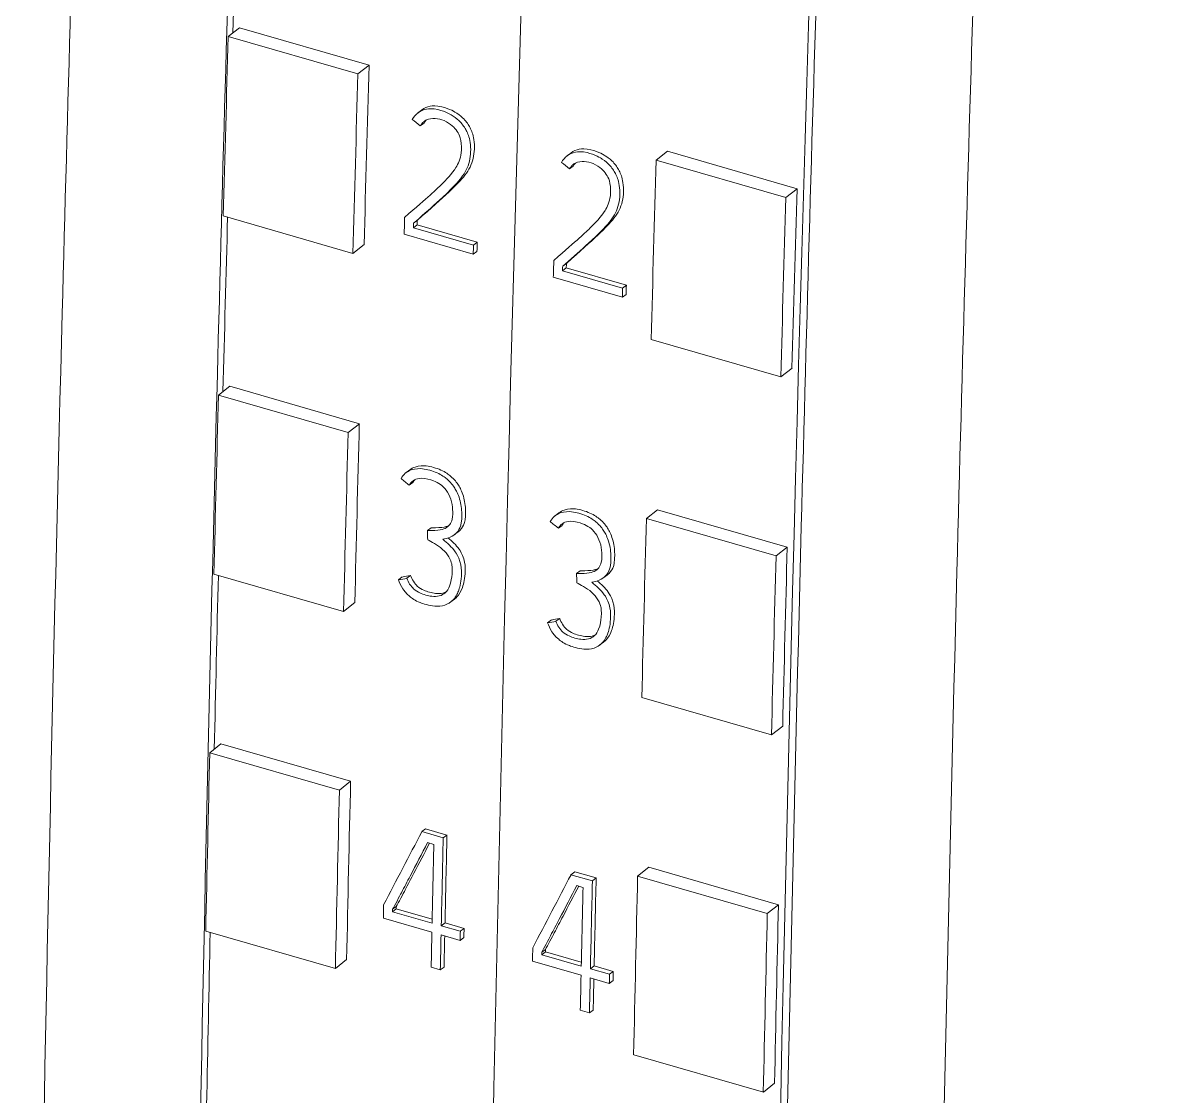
# Model space of a CAD drawing. Header units: inches. Extents: x 9220 to 92460, y -39241 to 4813.
# Drawn here: x 74669.62 to 74680.91, y -33794.01 to -33783.39 of the extents above; entities that cross this region are included whole.
import ezdxf

# ---------------------------------------------------------------- set-up
doc = ezdxf.new("R2010")
doc.units = ezdxf.units.IN
doc.header["$MEASUREMENT"] = 0

# ---------------------------------------------------------------- blocks, each defined once
blk = doc.blocks.new('A$C027ebf9d')
at = {"color": 0, "linetype": 'Continuous', "lineweight": 0}
for p, q in [((18.90935, -17.2115), (18.91525, -17.20691)), ((18.90935, -17.2115), (18.97754, -17.23118)), ((18.91525, -17.20691), (18.98344, -17.2266)), ((18.97754, -17.23118), (18.98344, -17.2266)), ((19.00904, -17.25167), (19.01101, -17.25018)), ((19.01031, -17.25854), (19.01228, -17.25705)), ((19.13438, -17.27646), (19.14028, -17.27187)), ((19.20847, -17.29156), (19.14028, -17.27187)), ((19.08747, -17.2743), (19.08944, -17.27281)), ((19.20257, -17.29614), (19.13438, -17.27646)), ((19.08875, -17.28117), (19.09071, -17.27968)), ((19.20257, -17.29614), (19.20847, -17.29156)), ((18.90669, -17.30591), (18.97489, -17.32559)), ((19.00671, -17.31207), (19.00868, -17.31057)), ((19.0383, -17.32119), (19.00671, -17.31207)), ((19.00677, -17.30974), (19.00874, -17.30825)), ((19.00868, -17.31057), (19.04026, -17.31969)), ((19.00185, -17.31554), (19.03816, -17.32602)), ((19.0383, -17.32119), (19.04026, -17.31969)), ((18.98078, -17.32098), (18.97489, -17.32559)), ((19.03816, -17.32602), (19.04013, -17.32453)), ((19.08521, -17.33237), (19.08717, -17.33088)), ((19.08514, -17.3347), (19.08711, -17.3332)), ((19.11673, -17.34381), (19.08514, -17.3347)), ((19.08711, -17.3332), (19.1187, -17.34232)), ((19.08028, -17.33817), (19.1166, -17.34865)), ((19.11673, -17.34381), (19.1187, -17.34232)), ((19.1166, -17.34865), (19.11856, -17.34716)), ((19.19992, -17.39055), (19.13172, -17.37087)), ((19.20581, -17.38594), (19.19992, -17.39055)), ((18.90418, -17.40015), (18.91008, -17.39551)), ((18.91008, -17.39551), (18.97827, -17.41519)), ((18.90418, -17.40015), (18.97237, -17.41983)), ((18.97237, -17.41983), (18.97827, -17.41519)), ((19.0028, -17.44099), (19.00477, -17.43949)), ((19.00448, -17.44755), (19.00645, -17.44606)), ((19.08124, -17.46362), (19.08321, -17.46212)), ((19.12921, -17.46511), (19.13511, -17.46047)), ((19.2033, -17.48015), (19.13511, -17.46047)), ((19.08292, -17.47018), (19.08489, -17.46869)), ((19.1974, -17.48479), (19.12921, -17.46511)), ((19.01407, -17.47144), (19.01604, -17.46995)), ((19.02835, -17.47352), (19.03032, -17.47202)), ((19.1974, -17.48479), (19.2033, -17.48015)), ((19.09251, -17.49407), (19.09447, -17.49258)), ((18.90181, -17.4943), (18.97001, -17.51399)), ((18.99885, -17.4973), (19.00082, -17.49581)), ((19.00325, -17.49653), (19.00522, -17.49504)), ((19.10679, -17.49615), (19.10875, -17.49465)), ((18.97591, -17.50932), (18.97001, -17.51399)), ((19.02633, -17.50898), (19.0283, -17.50748)), ((19.08169, -17.51916), (19.08365, -17.51767)), ((19.07729, -17.51993), (19.07925, -17.51844)), ((19.10476, -17.5316), (19.10673, -17.53011)), ((19.19504, -17.57895), (19.12684, -17.55926)), ((19.20094, -17.57428), (19.19504, -17.57895)), ((18.89959, -17.5883), (18.90549, -17.5836)), ((18.90549, -17.5836), (18.97368, -17.60329)), ((18.89959, -17.5883), (18.96778, -17.60798)), ((18.96778, -17.60798), (18.97368, -17.60329)), ((19.01114, -17.62982), (19.0131, -17.62833)), ((19.01114, -17.62982), (19.02239, -17.63307)), ((19.02436, -17.63158), (19.0131, -17.62833)), ((19.02239, -17.63307), (19.02436, -17.63158)), ((19.01746, -17.6365), (19.01415, -17.63554)), ((19.12462, -17.65326), (19.13052, -17.64856)), ((19.19871, -17.66825), (19.13052, -17.64856)), ((19.08957, -17.65245), (19.09154, -17.65095)), ((19.08957, -17.65245), (19.10082, -17.6557)), ((19.10279, -17.6542), (19.09154, -17.65095)), ((19.10082, -17.6557), (19.10279, -17.6542)), ((19.19281, -17.67294), (19.12462, -17.65326)), ((19.09589, -17.65913), (19.09258, -17.65817)), ((18.99573, -17.67194), (18.99769, -17.67044)), ((18.99573, -17.67194), (19.01653, -17.67794)), ((18.99575, -17.67068), (18.99772, -17.66919)), ((19.01658, -17.6759), (18.99769, -17.67044)), ((19.19281, -17.67294), (19.19871, -17.66825)), ((19.01643, -17.68276), (18.99089, -17.67539)), ((19.02136, -17.67934), (19.02333, -17.67784)), ((19.02136, -17.67934), (19.03138, -17.68223)), ((19.03335, -17.68074), (19.02333, -17.67784)), ((18.89751, -17.6822), (18.9657, -17.70188)), ((19.03128, -17.68705), (19.02125, -17.68415)), ((19.03128, -17.68705), (19.03324, -17.68556)), ((19.03138, -17.68223), (19.03335, -17.68074)), ((18.9716, -17.69716), (18.9657, -17.70188)), ((19.07416, -17.69457), (19.07613, -17.69307)), ((19.07416, -17.69457), (19.09497, -17.70057)), ((19.07419, -17.69331), (19.07616, -17.69182)), ((19.09501, -17.69852), (19.07613, -17.69307)), ((19.02085, -17.70256), (19.01603, -17.70116)), ((19.02085, -17.70256), (19.02282, -17.70106)), ((19.09486, -17.70539), (19.06933, -17.69802)), ((19.09979, -17.70197), (19.10176, -17.70047)), ((19.09979, -17.70197), (19.10982, -17.70486)), ((19.11178, -17.70337), (19.10176, -17.70047)), ((19.10982, -17.70486), (19.11178, -17.70337)), ((19.10971, -17.70968), (19.09968, -17.70678)), ((19.10971, -17.70968), (19.11168, -17.70818)), ((19.09928, -17.72519), (19.09446, -17.72379)), ((19.09928, -17.72519), (19.10125, -17.72369)), ((19.19073, -17.76685), (19.12254, -17.74716)), ((19.19663, -17.76212), (19.19073, -17.76685))]:
    blk.add_line(p, q, dxfattribs=at)
for centre, major_axis, ratio, start_param, end_param in [((38.72103, -1.9713), (-10.9193, -37.82555), 0.433013, -1.102762, -0.989056), ((38.72103, -1.9713), (-10.9193, -37.82555), 0.433013, -1.102762, -0.989056), ((38.87105, -2.01461), (-10.9193, -37.82555), 0.433013, -1.100465, -0.991379), ((38.64261, -1.94866), (-10.9193, -37.82555), 0.433013, -1.034067, -1.031362), ((37.91793, -1.73968), (-66.73006, 53.14729), 0.280885, 1.510659, 1.510723), ((37.99636, -1.7623), (-66.73006, 53.14729), 0.280885, 1.510659, 1.510723), ((38.86764, -2.01362), (-10.9193, -37.82555), 0.433013, -1.034067, -1.031362), ((38.66599, -1.95563), (-10.92079, -37.82921), 0.43303, -1.032007, -1.031752), ((38.67073, -1.95679), (-10.9197, -37.82543), 0.43303, -1.03195, -1.031883), ((38.70232, -1.96591), (-10.9197, -37.82543), 0.43303, -1.031883, -1.031744), ((38.74443, -1.97826), (-10.92079, -37.82921), 0.43303, -1.032007, -1.031752), ((38.74916, -1.97942), (-10.9197, -37.82543), 0.43303, -1.03195, -1.031883), ((38.78075, -1.98854), (-10.9197, -37.82543), 0.43303, -1.031883, -1.031744), ((38.64261, -1.94866), (-10.9193, -37.82555), 0.433013, -1.02866, -1.025957), ((38.86764, -2.01362), (-10.9193, -37.82555), 0.433013, -1.02866, -1.025957), ((40.02745, -2.34867), (-78.37912, -17.14757), 0.134473, 1.269885, 1.269943), ((40.10588, -2.3713), (-78.37912, -17.14757), 0.134473, 1.269885, 1.269943), ((38.64261, -1.94866), (-10.9193, -37.82555), 0.433013, -1.023255, -1.020552), ((38.69432, -1.96381), (-10.92079, -37.82921), 0.43303, -1.022868, -1.021537), ((38.77275, -1.98644), (-10.92079, -37.82921), 0.43303, -1.022868, -1.021537), ((38.6687, -1.9564), (-10.92079, -37.82923), 0.43303, -1.021573, -1.021537), ((38.86764, -2.01362), (-10.9193, -37.82555), 0.433013, -1.023255, -1.020552), ((38.69432, -1.96381), (-10.92079, -37.82921), 0.43303, -1.021398, -1.020868), ((38.70434, -1.9667), (-10.92079, -37.82921), 0.43303, -1.021537, -1.021398), ((38.74713, -1.97903), (-10.92079, -37.82923), 0.43303, -1.021573, -1.021537), ((38.77275, -1.98644), (-10.92079, -37.82921), 0.43303, -1.021398, -1.020868), ((38.78278, -1.98933), (-10.92079, -37.82921), 0.43303, -1.021537, -1.021398)]:
    blk.add_ellipse(centre, major_axis=major_axis, ratio=ratio, start_param=start_param, end_param=end_param, dxfattribs=at)
at = {"color": 0, "linetype": 'Continuous', "lineweight": 0, "extrusion": (0, 0, -1)}
for centre, major_axis, ratio, start_param, end_param in [((38.57101, -1.92799), (10.9193, 37.82555), 0.433013, -2.107633, -2.105), ((38.57442, -1.92898), (10.92257, 37.8369), 0.433013, -2.11023, -2.107526), ((38.64261, -1.94866), (10.92257, 37.8369), 0.433013, -2.11023, -2.107526), ((38.79945, -1.99394), (10.92257, 37.8369), 0.433013, -2.11023, -2.107526), ((38.86764, -2.01362), (10.92257, 37.8369), 0.433013, -2.11023, -2.107526), ((38.57101, -1.92799), (10.9193, 37.82555), 0.433013, -2.11304, -2.11041), ((38.67072, -1.957), (10.92079, 37.82921), 0.43303, -2.109702, -2.109636), ((38.70231, -1.96612), (10.92079, 37.82922), 0.43303, -2.109841, -2.109702), ((38.74915, -1.97963), (10.92079, 37.82921), 0.43303, -2.109702, -2.109636), ((38.78074, -1.98875), (10.92079, 37.82922), 0.43303, -2.109841, -2.109702), ((38.57442, -1.92898), (10.92257, 37.8369), 0.433013, -2.115636, -2.112933), ((38.64261, -1.94866), (10.92257, 37.8369), 0.433013, -2.115636, -2.112933), ((37.5305, -1.62783), (-68.21995, 53.56006), 0.275788, -1.515397, -1.515333), ((37.60893, -1.65046), (-68.21995, 53.56006), 0.275788, -1.515397, -1.515333), ((38.79945, -1.99394), (10.92257, 37.8369), 0.433013, -2.115636, -2.112933), ((38.64673, -1.95007), (8.67458, 38.4625), 0.458913, -2.087114, -2.086976), ((38.86764, -2.01362), (10.92257, 37.8369), 0.433013, -2.115636, -2.112933), ((38.57101, -1.92799), (10.9193, 37.82555), 0.433013, -2.118446, -2.115818), ((40.02789, -2.34859), (-78.37128, -17.14586), 0.134473, -1.269935, -1.269877), ((38.72517, -1.9727), (8.67458, 38.4625), 0.458913, -2.087114, -2.086976), ((40.10632, -2.37122), (-78.37128, -17.14586), 0.134473, -1.269935, -1.269877), ((38.57442, -1.92898), (10.92257, 37.8369), 0.433013, -2.12104, -2.118338), ((38.64261, -1.94866), (10.92257, 37.8369), 0.433013, -2.12104, -2.118338), ((39.01365, -2.056), (-24.57412, -33.77302), 0.206653, 0.946781, 0.948046), ((38.69433, -1.96361), (10.9197, 37.82543), 0.43303, -2.120064, -2.118732), ((38.6895, -1.96242), (10.92079, 37.82921), 0.43303, -2.120056, -2.118863), ((39.09209, -2.07863), (-24.57412, -33.77302), 0.206653, 0.946781, 0.948046), ((38.77276, -1.98623), (10.9197, 37.82543), 0.43303, -2.120064, -2.118732), ((38.79945, -1.99394), (10.92257, 37.8369), 0.433013, -2.12104, -2.118338), ((38.76793, -1.98505), (10.92079, 37.82921), 0.43303, -2.120056, -2.118863), ((38.66396, -1.95504), (10.92079, 37.82921), 0.43303, -2.120195, -2.11999), ((38.6687, -1.95621), (10.9197, 37.82543), 0.43303, -2.120064, -2.120028), ((38.86764, -2.01362), (10.92257, 37.8369), 0.433013, -2.12104, -2.118338), ((38.57101, -1.92799), (10.9193, 37.82555), 0.433013, -2.123851, -2.121224), ((38.6895, -1.96242), (10.92079, 37.82921), 0.43303, -2.120725, -2.120195), ((38.69433, -1.96361), (10.9197, 37.82543), 0.43303, -2.120733, -2.120262), ((38.70435, -1.9665), (10.9197, 37.82543), 0.43303, -2.120203, -2.120064), ((38.74239, -1.97767), (10.92079, 37.82921), 0.43303, -2.120195, -2.11999), ((38.74713, -1.97884), (10.9197, 37.82543), 0.43303, -2.120064, -2.120028), ((38.78278, -1.98913), (10.9197, 37.82543), 0.43303, -2.120203, -2.120064), ((38.76793, -1.98505), (10.92079, 37.82921), 0.43303, -2.120725, -2.120195), ((38.77276, -1.98623), (10.9197, 37.82543), 0.43303, -2.120733, -2.120262)]:
    blk.add_ellipse(centre, major_axis=major_axis, ratio=ratio, start_param=start_param, end_param=end_param, dxfattribs=at)
at = {"color": 0, "linetype": 'Continuous', "lineweight": 0}
for points, knots in [([(18.88349, -18.69098), (18.88403, -18.5766), (18.88613, -18.30322), (18.89241, -17.86682), (18.90437, -17.32845), (18.92001, -16.82754), (18.93962, -16.32606), (18.9632, -15.80899), (18.99085, -15.30191), (19.01228, -14.95706), (19.01937, -14.84713)], [0.1285183, 0.1285183, 0.1285183, 0.1285183, 0.1989102, 0.2963502, 0.3949059, 0.525445, 0.5979674, 0.6950356, 0.8333844, 0.8979673, 0.8979673, 0.8979673, 0.8979673]), ([(18.93049, -14.93413), (18.9259, -15.00708), (18.90702, -15.31492), (18.88137, -15.78537), (18.85779, -16.30244), (18.83818, -16.80392), (18.82254, -17.30483), (18.81058, -17.8432), (18.80424, -18.2837), (18.80193, -18.58851), (18.80138, -18.73415), (18.80129, -18.76143)], [0.1237088, 0.1237088, 0.1237088, 0.1237088, 0.1666156, 0.3049644, 0.4020326, 0.474555, 0.6050941, 0.7036498, 0.8010898, 0.8739842, 0.8907937, 0.8907937, 0.8907937, 0.8907937]), ([(19.32623, -14.93571), (19.31914, -15.04564), (19.29771, -15.39049), (19.27006, -15.89757), (19.24648, -16.41465), (19.22687, -16.91612), (19.21123, -17.41703), (19.19927, -17.95541), (19.19299, -18.3918), (19.19089, -18.66518), (19.19035, -18.77956)], [0.1020327, 0.1020327, 0.1020327, 0.1020327, 0.1666156, 0.3049644, 0.4020326, 0.474555, 0.6050941, 0.7036498, 0.8010898, 0.8714817, 0.8714817, 0.8714817, 0.8714817]), ([(19.40101, -15.06996), (19.39642, -15.14291), (19.37754, -15.45075), (19.35189, -15.92119), (19.3283, -16.43827), (19.3087, -16.93975), (19.29306, -17.44065), (19.2811, -17.97903), (19.27476, -18.41952), (19.27245, -18.72434), (19.27189, -18.86998), (19.27181, -18.89726)], [0.1237088, 0.1237088, 0.1237088, 0.1237088, 0.1666156, 0.3049644, 0.4020326, 0.474555, 0.6050941, 0.7036498, 0.8010898, 0.8739842, 0.8907937, 0.8907937, 0.8907937, 0.8907937]), ([(19.01101, -17.25018), (19.01106, -17.25014), (19.01112, -17.25009), (19.01244, -17.24913), (19.01391, -17.24849), (19.01682, -17.24793), (19.01875, -17.24779), (19.02574, -17.2494), (19.02877, -17.25133), (19.03127, -17.25297), (19.03239, -17.25398), (19.0346, -17.25629), (19.03573, -17.25799), (19.03728, -17.26101), (19.03805, -17.26289), (19.03901, -17.26913), (19.03884, -17.27252), (19.03735, -17.27899), (19.03598, -17.28159), (19.02985, -17.28949), (19.02336, -17.29521), (19.00874, -17.30825)], [0.0146796, 0.0146796, 0.0146796, 0.0146796, 0.0153678, 0.0153678, 0.0307426, 0.0307426, 0.0432184, 0.0432184, 0.0613597, 0.0613597, 0.103522, 0.103522, 0.171217, 0.171217, 0.2421049, 0.2421049, 0.3272882, 0.3272882, 0.4221981, 0.4221981, 0.5888681, 0.5888681, 0.5888681, 0.5888681]), ([(19.00677, -17.30974), (19.01085, -17.30611), (19.01497, -17.30252), (19.0275, -17.29122), (19.03057, -17.28752), (19.03403, -17.28306), (19.0354, -17.28045), (19.03692, -17.27379), (19.03702, -17.27041), (19.03606, -17.26428), (19.03527, -17.26241), (19.03377, -17.2595), (19.03265, -17.25779), (19.03042, -17.25547), (19.0293, -17.25446), (19.02681, -17.25283), (19.02377, -17.25089), (19.01677, -17.24928), (19.01483, -17.24942), (19.01193, -17.24998), (19.01046, -17.25063), (19.00794, -17.25247), (19.00688, -17.25367), (19.00612, -17.25508)], [-0.4882068, -0.4882068, -0.4882068, -0.4882068, -0.4648363, -0.4648363, -0.4160102, -0.4160102, -0.3291977, -0.3291977, -0.2479878, -0.2479878, -0.1752097, -0.1752097, -0.1048367, -0.1048367, -0.0614951, -0.0614951, -0.043194, -0.043194, -0.0306836, -0.0306836, -0.0153382, -0.0153382, 0, 0, 0, 0]), ([(19.01031, -17.25854), (19.01082, -17.25769), (19.01142, -17.25692), (19.01289, -17.2557), (19.01369, -17.25527), (19.0161, -17.25454), (19.01777, -17.2545), (19.02091, -17.25496), (19.02251, -17.25549), (19.02567, -17.25717), (19.02695, -17.25823), (19.0288, -17.26008), (19.0296, -17.26109), (19.0307, -17.26303), (19.03129, -17.26429), (19.03209, -17.26827), (19.0321, -17.27065), (19.03143, -17.27603), (19.03028, -17.27844), (19.02698, -17.28367), (19.02371, -17.28709), (19.01854, -17.29224), (19.01477, -17.29562), (19.00209, -17.30664)], [-0.6266769, -0.6266769, -0.6266769, -0.6266769, -0.6001737, -0.6001737, -0.5744981, -0.5744981, -0.5332587, -0.5332587, -0.4915646, -0.4915646, -0.4475628, -0.4475628, -0.406009, -0.406009, -0.3742236, -0.3742236, -0.3363038, -0.3363038, -0.2732646, -0.2732646, -0.1652931, -0.1652931, 0, 0, 0, 0]), ([(19.08521, -17.33237), (19.08928, -17.32874), (19.0934, -17.32515), (19.10594, -17.31385), (19.10901, -17.31015), (19.11246, -17.30569), (19.11383, -17.30308), (19.11535, -17.29642), (19.11545, -17.29303), (19.11449, -17.28691), (19.1137, -17.28504), (19.1122, -17.28213), (19.11108, -17.28042), (19.10886, -17.2781), (19.10773, -17.27709), (19.10524, -17.27546), (19.1022, -17.27352), (19.0952, -17.27191), (19.09327, -17.27205), (19.09037, -17.27261), (19.0889, -17.27326), (19.08637, -17.2751), (19.08532, -17.27629), (19.08455, -17.27771)], [-0.4882068, -0.4882068, -0.4882068, -0.4882068, -0.4648363, -0.4648363, -0.4160102, -0.4160102, -0.3291977, -0.3291977, -0.2479878, -0.2479878, -0.1752097, -0.1752097, -0.1048367, -0.1048367, -0.0614951, -0.0614951, -0.043194, -0.043194, -0.0306836, -0.0306836, -0.0153382, -0.0153382, 0, 0, 0, 0]), ([(19.08944, -17.27281), (19.0895, -17.27277), (19.08955, -17.27272), (19.09087, -17.27176), (19.09235, -17.27112), (19.09525, -17.27056), (19.09719, -17.27042), (19.10418, -17.27203), (19.1072, -17.27396), (19.1097, -17.2756), (19.11083, -17.27661), (19.11303, -17.27892), (19.11416, -17.28062), (19.11571, -17.28364), (19.11648, -17.28552), (19.11745, -17.29176), (19.11728, -17.29515), (19.11578, -17.30162), (19.11441, -17.30422), (19.10828, -17.31212), (19.1018, -17.31784), (19.08717, -17.33088)], [0.0146796, 0.0146796, 0.0146796, 0.0146796, 0.0153678, 0.0153678, 0.0307426, 0.0307426, 0.0432184, 0.0432184, 0.0613597, 0.0613597, 0.103522, 0.103522, 0.171217, 0.171217, 0.2421049, 0.2421049, 0.3272882, 0.3272882, 0.4221981, 0.4221981, 0.5888681, 0.5888681, 0.5888681, 0.5888681]), ([(19.08875, -17.28117), (19.08925, -17.28031), (19.08986, -17.27955), (19.09132, -17.27833), (19.09212, -17.2779), (19.09453, -17.27717), (19.0962, -17.27713), (19.09934, -17.27759), (19.10095, -17.27812), (19.1041, -17.2798), (19.10539, -17.28086), (19.10723, -17.28271), (19.10803, -17.28372), (19.10914, -17.28566), (19.10972, -17.28692), (19.11052, -17.2909), (19.11053, -17.29328), (19.10986, -17.29866), (19.10871, -17.30107), (19.10541, -17.3063), (19.10214, -17.30972), (19.09697, -17.31487), (19.0932, -17.31825), (19.08053, -17.32926)], [-0.6266769, -0.6266769, -0.6266769, -0.6266769, -0.6001737, -0.6001737, -0.5744981, -0.5744981, -0.5332587, -0.5332587, -0.4915646, -0.4915646, -0.4475628, -0.4475628, -0.406009, -0.406009, -0.3742236, -0.3742236, -0.3363038, -0.3363038, -0.2732646, -0.2732646, -0.1652931, -0.1652931, 0, 0, 0, 0]), ([(19.00019, -17.44407), (19.00076, -17.44298), (19.00153, -17.44204), (19.00335, -17.44051), (19.0044, -17.43993), (19.00781, -17.4387), (19.01, -17.43875), (19.01394, -17.43916), (19.01679, -17.44), (19.02154, -17.44214), (19.02319, -17.44335), (19.02631, -17.44598), (19.02762, -17.44776), (19.02924, -17.45034), (19.03025, -17.45221), (19.03178, -17.45741), (19.03212, -17.46012), (19.03225, -17.46675), (19.03157, -17.46883), (19.03109, -17.47023), (19.03043, -17.4716), (19.02849, -17.47348), (19.02755, -17.47424), (19.0249, -17.4753), (19.02341, -17.47574), (19.02215, -17.47601)], [-0.09936809, -0.09936809, -0.09936809, -0.09936809, -0.09849697, -0.09849697, -0.09763198, -0.09763198, -0.09589681, -0.09589681, -0.09282101, -0.09282101, -0.08965704, -0.08965704, -0.08373416, -0.08373416, -0.07786445, -0.07786445, -0.07203398, -0.07203398, -0.06268047, -0.06268047, -0.03069856, -0.03069856, -0.0122073, -0.0122073, 0, 0, 0, 0]), ([(19.03032, -17.47202), (19.03064, -17.47179), (19.0309, -17.47155), (19.03238, -17.47013), (19.03304, -17.46877), (19.03353, -17.46734), (19.03421, -17.46529), (19.03409, -17.45845), (19.0337, -17.45578), (19.03223, -17.45076), (19.03123, -17.44889), (19.02957, -17.44623), (19.02826, -17.44448), (19.02519, -17.44188), (19.02354, -17.44067), (19.01878, -17.43851), (19.01595, -17.43768), (19.01202, -17.43726), (19.00984, -17.4372), (19.00654, -17.43837), (19.00561, -17.43886), (19.00477, -17.43949)], [0.0244894, 0.0244894, 0.0244894, 0.0244894, 0.03077671, 0.03077671, 0.06275562, 0.06275562, 0.07305871, 0.07305871, 0.08013647, 0.08013647, 0.08778077, 0.08778077, 0.09581429, 0.09581429, 0.1001726, 0.1001726, 0.10444629, 0.10444629, 0.10691455, 0.10691455, 0.10800323, 0.10800323, 0.10800323, 0.10800323]), ([(19.01407, -17.47144), (19.01476, -17.47144), (19.01778, -17.47142), (19.02131, -17.47108), (19.02245, -17.47068), (19.0246, -17.46963), (19.02533, -17.46886), (19.0264, -17.46753), (19.02683, -17.46664), (19.02743, -17.46378), (19.02739, -17.46161), (19.02725, -17.45862), (19.02698, -17.45678), (19.02576, -17.45306), (19.02488, -17.45147), (19.02293, -17.44878), (19.02187, -17.44785), (19.01981, -17.44634), (19.01851, -17.44568), (19.01564, -17.44457), (19.01322, -17.44384), (19.00926, -17.44391), (19.00813, -17.4443), (19.00658, -17.44514), (19.00608, -17.44556), (19.00523, -17.44642), (19.00484, -17.44697), (19.00448, -17.44755)], [-0.05962722, -0.05962722, -0.05962722, -0.05962722, -0.0586005, -0.0586005, -0.05751843, -0.05751843, -0.05597545, -0.05597545, -0.05384921, -0.05384921, -0.05077923, -0.05077923, -0.04618742, -0.04618742, -0.0413943, -0.0413943, -0.03569569, -0.03569569, -0.02789914, -0.02789914, -0.01842658, -0.01842658, -0.01189853, -0.01189853, -0.00652665, -0.00652665, 0, 0, 0, 0]), ([(19.07862, -17.4667), (19.0792, -17.46561), (19.07996, -17.46467), (19.08178, -17.46314), (19.08283, -17.46256), (19.08625, -17.46132), (19.08843, -17.46138), (19.09237, -17.46179), (19.09522, -17.46263), (19.09997, -17.46477), (19.10162, -17.46598), (19.10474, -17.4686), (19.10605, -17.47039), (19.10768, -17.47296), (19.10868, -17.47483), (19.11021, -17.48004), (19.11055, -17.48274), (19.11069, -17.48937), (19.11, -17.49145), (19.10952, -17.49286), (19.10886, -17.49423), (19.10692, -17.49611), (19.10598, -17.49687), (19.10334, -17.49793), (19.10184, -17.49837), (19.10058, -17.49864)], [-0.09936809, -0.09936809, -0.09936809, -0.09936809, -0.09849697, -0.09849697, -0.09763198, -0.09763198, -0.09589681, -0.09589681, -0.09282101, -0.09282101, -0.08965704, -0.08965704, -0.08373416, -0.08373416, -0.07786445, -0.07786445, -0.07203398, -0.07203398, -0.06268047, -0.06268047, -0.03069856, -0.03069856, -0.0122073, -0.0122073, 0, 0, 0, 0]), ([(19.10875, -17.49465), (19.10907, -17.49442), (19.10934, -17.49418), (19.11081, -17.49276), (19.11148, -17.49139), (19.11197, -17.48997), (19.11265, -17.48792), (19.11252, -17.48108), (19.11213, -17.47841), (19.11067, -17.47339), (19.10967, -17.47152), (19.108, -17.46886), (19.10669, -17.46711), (19.10362, -17.46451), (19.10198, -17.4633), (19.09721, -17.46114), (19.09438, -17.46031), (19.09045, -17.45989), (19.08827, -17.45983), (19.08498, -17.46099), (19.08404, -17.46149), (19.08321, -17.46212)], [0.0244894, 0.0244894, 0.0244894, 0.0244894, 0.03077671, 0.03077671, 0.06275562, 0.06275562, 0.07305871, 0.07305871, 0.08013647, 0.08013647, 0.08778077, 0.08778077, 0.09581429, 0.09581429, 0.1001726, 0.1001726, 0.10444629, 0.10444629, 0.10691455, 0.10691455, 0.10800323, 0.10800323, 0.10800323, 0.10800323]), ([(19.02545, -17.46868), (19.02542, -17.46869), (19.0254, -17.4687), (19.02458, -17.46912), (19.02343, -17.46956), (19.01982, -17.46994), (19.01659, -17.46994), (19.01604, -17.46995)], [0.39979583, 0.39979583, 0.39979583, 0.39979583, 0.40006877, 0.40006877, 0.41038704, 0.41038704, 0.42065361, 0.42065361, 0.42065361, 0.42065361]), ([(19.09251, -17.49407), (19.0932, -17.49406), (19.09621, -17.49405), (19.09974, -17.49371), (19.10088, -17.49331), (19.10304, -17.49226), (19.10376, -17.49149), (19.10483, -17.49016), (19.10526, -17.48926), (19.10587, -17.48641), (19.10583, -17.48424), (19.10569, -17.48125), (19.10541, -17.47941), (19.10419, -17.47569), (19.10331, -17.4741), (19.10136, -17.47141), (19.1003, -17.47048), (19.09824, -17.46897), (19.09694, -17.46831), (19.09407, -17.4672), (19.09165, -17.46647), (19.08769, -17.46654), (19.08656, -17.46693), (19.08501, -17.46777), (19.08451, -17.46819), (19.08367, -17.46905), (19.08327, -17.4696), (19.08292, -17.47018)], [-0.05962722, -0.05962722, -0.05962722, -0.05962722, -0.0586005, -0.0586005, -0.05751843, -0.05751843, -0.05597545, -0.05597545, -0.05384921, -0.05384921, -0.05077923, -0.05077923, -0.04618742, -0.04618742, -0.0413943, -0.0413943, -0.03569569, -0.03569569, -0.02789914, -0.02789914, -0.01842658, -0.01842658, -0.01189853, -0.01189853, -0.00652665, -0.00652665, 0, 0, 0, 0]), ([(19.0283, -17.50748), (19.02874, -17.50715), (19.02919, -17.50675), (19.03073, -17.50511), (19.03172, -17.50357), (19.03324, -17.49931), (19.03385, -17.49646), (19.03401, -17.49061), (19.03388, -17.48859), (19.03244, -17.48379), (19.03131, -17.48202), (19.02914, -17.47891), (19.02707, -17.477), (19.02497, -17.47523)], [0.03836546, 0.03836546, 0.03836546, 0.03836546, 0.03916813, 0.03916813, 0.04123246, 0.04123246, 0.04319054, 0.04319054, 0.04436628, 0.04436628, 0.04569522, 0.04569522, 0.04929065, 0.04929065, 0.04929065, 0.04929065]), ([(19.02215, -17.47601), (19.02449, -17.47795), (19.02688, -17.48003), (19.0293, -17.48344), (19.03042, -17.48518), (19.03193, -17.49008), (19.03203, -17.49214), (19.03191, -17.49794), (19.03125, -17.50082), (19.0301, -17.50414), (19.02925, -17.50605), (19.02627, -17.50928), (19.02467, -17.51012), (19.02162, -17.51113), (19.01981, -17.51129), (19.01484, -17.51094), (19.01185, -17.50994), (19.00751, -17.50822), (19.00589, -17.507), (19.00273, -17.50438), (19.00165, -17.50286), (19.00015, -17.50052), (18.99932, -17.4986), (18.99885, -17.4973)], [-0.03140178, -0.03140178, -0.03140178, -0.03140178, -0.02924783, -0.02924783, -0.0284803, -0.0284803, -0.02773844, -0.02773844, -0.02618792, -0.02618792, -0.02504854, -0.02504854, -0.02396148, -0.02396148, -0.02268513, -0.02268513, -0.02055614, -0.02055614, -0.01680788, -0.01680788, -0.0108783, -0.0108783, 0, 0, 0, 0]), ([(19.00325, -17.49653), (19.00362, -17.49757), (19.0041, -17.4986), (19.00546, -17.50077), (19.00621, -17.50155), (19.00787, -17.50306), (19.0091, -17.50375), (19.01195, -17.50506), (19.0143, -17.50575), (19.01773, -17.50613), (19.01907, -17.5061), (19.02168, -17.50546), (19.02266, -17.50482), (19.02448, -17.50319), (19.02519, -17.5019), (19.02653, -17.49857), (19.02691, -17.49609), (19.02736, -17.49119), (19.02694, -17.48934), (19.02661, -17.48797), (19.02618, -17.48675), (19.02443, -17.48377), (19.02336, -17.48252), (19.01923, -17.47874), (19.01602, -17.47717), (19.01423, -17.47635)], [-0.03767688, -0.03767688, -0.03767688, -0.03767688, -0.03752155, -0.03752155, -0.03732628, -0.03732628, -0.03693922, -0.03693922, -0.03624115, -0.03624115, -0.03578934, -0.03578934, -0.03527417, -0.03527417, -0.03445322, -0.03445322, -0.03304988, -0.03304988, -0.03034808, -0.03034808, -0.02338194, -0.02338194, -0.01600812, -0.01600812, 0, 0, 0, 0]), ([(19.10388, -17.49131), (19.10386, -17.49132), (19.10384, -17.49133), (19.10301, -17.49175), (19.10187, -17.49219), (19.09826, -17.49257), (19.09502, -17.49257), (19.09447, -17.49258)], [0.39979583, 0.39979583, 0.39979583, 0.39979583, 0.40006877, 0.40006877, 0.41038704, 0.41038704, 0.42065361, 0.42065361, 0.42065361, 0.42065361]), ([(19.02384, -17.50372), (19.02338, -17.50395), (19.02286, -17.50416), (19.02105, -17.50461), (19.01971, -17.50464), (19.01629, -17.50426), (19.01394, -17.50357), (19.01115, -17.5023), (19.00989, -17.50161), (19.0082, -17.50008), (19.00744, -17.4993), (19.00608, -17.49712), (19.00559, -17.49608), (19.00522, -17.49504)], [0.036778896, 0.036778896, 0.036778896, 0.036778896, 0.037012041, 0.037012041, 0.037488607, 0.037488607, 0.038227837, 0.038227837, 0.038620041, 0.038620041, 0.038812515, 0.038812515, 0.038967231, 0.038967231, 0.038967231, 0.038967231]), ([(19.10058, -17.49864), (19.10293, -17.50058), (19.10531, -17.50265), (19.10773, -17.50607), (19.10885, -17.50781), (19.11037, -17.51271), (19.11046, -17.51477), (19.11034, -17.52057), (19.10968, -17.52345), (19.10853, -17.52677), (19.10768, -17.52868), (19.10471, -17.53191), (19.10311, -17.53275), (19.10005, -17.53376), (19.09824, -17.53392), (19.09327, -17.53357), (19.09028, -17.53257), (19.08594, -17.53085), (19.08432, -17.52963), (19.08117, -17.52701), (19.08009, -17.52549), (19.07858, -17.52315), (19.07775, -17.52123), (19.07729, -17.51993)], [-0.03140178, -0.03140178, -0.03140178, -0.03140178, -0.02924783, -0.02924783, -0.0284803, -0.0284803, -0.02773844, -0.02773844, -0.02618792, -0.02618792, -0.02504854, -0.02504854, -0.02396148, -0.02396148, -0.02268513, -0.02268513, -0.02055614, -0.02055614, -0.01680788, -0.01680788, -0.0108783, -0.0108783, 0, 0, 0, 0]), ([(19.08169, -17.51916), (19.08206, -17.5202), (19.08253, -17.52123), (19.08389, -17.5234), (19.08464, -17.52418), (19.0863, -17.52569), (19.08753, -17.52638), (19.09038, -17.52769), (19.09274, -17.52838), (19.09616, -17.52876), (19.0975, -17.52873), (19.10011, -17.52809), (19.10109, -17.52745), (19.10291, -17.52582), (19.10363, -17.52453), (19.10496, -17.5212), (19.10535, -17.51872), (19.10579, -17.51382), (19.10537, -17.51197), (19.10504, -17.51059), (19.10461, -17.50938), (19.10286, -17.5064), (19.10179, -17.50514), (19.09766, -17.50136), (19.09446, -17.4998), (19.09267, -17.49898)], [-0.03767688, -0.03767688, -0.03767688, -0.03767688, -0.03752155, -0.03752155, -0.03732628, -0.03732628, -0.03693922, -0.03693922, -0.03624115, -0.03624115, -0.03578934, -0.03578934, -0.03527417, -0.03527417, -0.03445322, -0.03445322, -0.03304988, -0.03304988, -0.03034808, -0.03034808, -0.02338194, -0.02338194, -0.01600812, -0.01600812, 0, 0, 0, 0]), ([(19.10673, -17.53011), (19.10718, -17.52977), (19.10762, -17.52938), (19.10916, -17.52774), (19.11016, -17.5262), (19.11167, -17.52194), (19.11228, -17.51909), (19.11244, -17.51324), (19.11231, -17.51122), (19.11087, -17.50642), (19.10974, -17.50465), (19.10758, -17.50154), (19.1055, -17.49963), (19.1034, -17.49786)], [0.03836546, 0.03836546, 0.03836546, 0.03836546, 0.03916813, 0.03916813, 0.04123246, 0.04123246, 0.04319054, 0.04319054, 0.04436628, 0.04436628, 0.04569522, 0.04569522, 0.04929065, 0.04929065, 0.04929065, 0.04929065]), ([(19.10227, -17.52635), (19.10182, -17.52658), (19.1013, -17.52679), (19.09949, -17.52724), (19.09815, -17.52727), (19.09472, -17.52689), (19.09237, -17.5262), (19.08958, -17.52493), (19.08833, -17.52424), (19.08663, -17.52271), (19.08587, -17.52193), (19.08451, -17.51975), (19.08403, -17.51871), (19.08365, -17.51767)], [0.036778896, 0.036778896, 0.036778896, 0.036778896, 0.037012041, 0.037012041, 0.037488607, 0.037488607, 0.038227837, 0.038227837, 0.038620041, 0.038620041, 0.038812515, 0.038812515, 0.038967231, 0.038967231, 0.038967231, 0.038967231]), ([(19.01415, -17.63554), (19.01114, -17.64145), (19.00807, -17.6473), (19.00346, -17.65608), (19.00192, -17.659), (18.99947, -17.66368), (18.9967, -17.66897), (18.99575, -17.67068)], [-0.1128553, -0.1128553, -0.1128553, -0.1128553, -0.0501564, -0.0501564, -0.0188068, -0.0188068, 0, 0, 0, 0]), ([(18.99772, -17.66919), (18.99867, -17.66748), (19.00144, -17.66219), (19.00389, -17.65751), (19.00542, -17.65458), (19.00973, -17.6464), (19.01249, -17.64114), (19.01519, -17.63584)], [0, 0, 0, 0, 0.0188068, 0.0188068, 0.0501564, 0.0501564, 0.1064873, 0.1064873, 0.1064873, 0.1064873]), ([(19.09258, -17.65817), (19.08958, -17.66408), (19.08651, -17.66993), (19.08189, -17.6787), (19.08035, -17.68163), (19.0779, -17.68631), (19.07513, -17.6916), (19.07419, -17.69331)], [-0.1128553, -0.1128553, -0.1128553, -0.1128553, -0.0501564, -0.0501564, -0.0188068, -0.0188068, 0, 0, 0, 0]), ([(19.07616, -17.69182), (19.0771, -17.69011), (19.07987, -17.68482), (19.08232, -17.68014), (19.08386, -17.67721), (19.08816, -17.66903), (19.09092, -17.66377), (19.09363, -17.65847)], [0, 0, 0, 0, 0.0188068, 0.0188068, 0.0501564, 0.0501564, 0.1064873, 0.1064873, 0.1064873, 0.1064873])]:
    blk.add_open_spline(points, degree=3, knots=knots, dxfattribs=at)
for points in [[(19.01346, -17.25545), (19.01301, -17.25593), (19.01262, -17.25647), (19.01228, -17.25705)], [(19.09189, -17.27808), (19.09144, -17.27856), (19.09105, -17.2791), (19.09071, -17.27968)], [(19.00645, -17.44606), (19.00678, -17.44551), (19.00712, -17.44505), (19.00748, -17.44466)], [(19.08489, -17.46869), (19.08522, -17.46814), (19.08556, -17.46768), (19.08591, -17.46729)]]:
    blk.add_open_spline(points, degree=3, dxfattribs=at)

msp = doc.modelspace()

# ---------------------------------------------------------------- block references
at = {"xscale": 18.8131500959034, "yscale": 18.8131500959034, "zscale": 18.8131500959034}
msp.add_blockref('A$C027ebf9d', (74315.912, -33459.72), dxfattribs=at)

doc.saveas('drawing.dxf')
